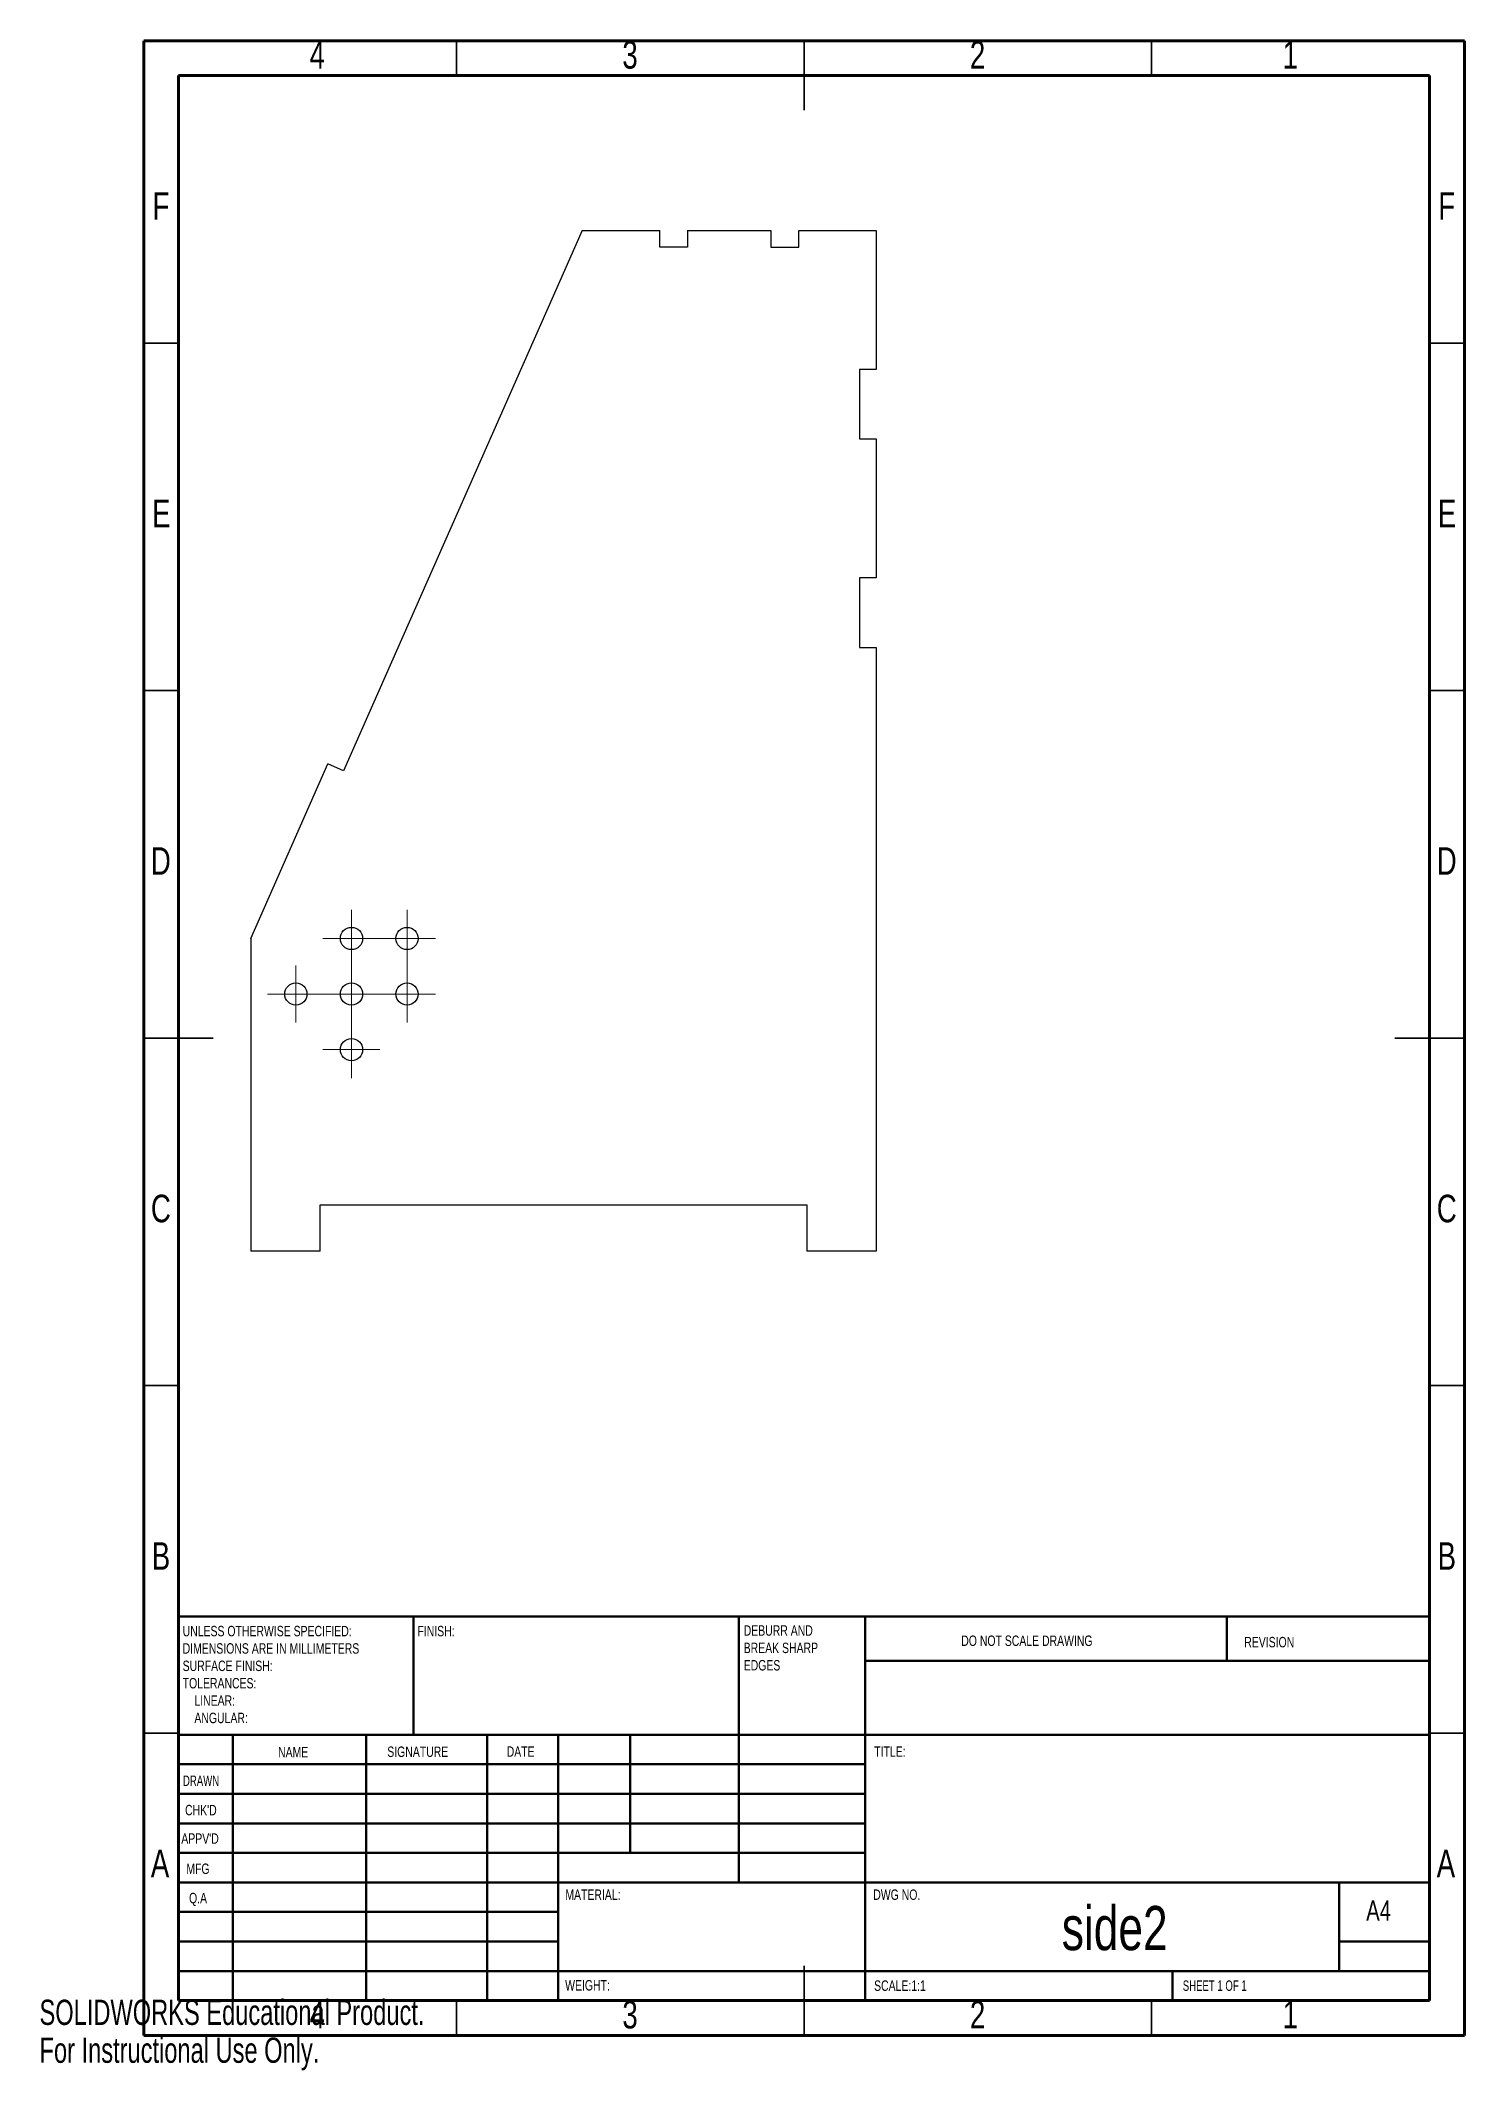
# Model space of a CAD drawing. Header units: millimetres. Extents: x 0 to 205, y 0 to 292.
import ezdxf

# ---------------------------------------------------------------- set-up
doc = ezdxf.new("R2010")
doc.units = ezdxf.units.MM
doc.styles.add('SLDTEXTSTYLE0', font='TXT', dxfattribs={"width": 0.75})
doc.styles.add('SLDTEXTSTYLE1', font='TXT', dxfattribs={"width": 0.686449})
doc.styles.add('SLDTEXTSTYLE2', font='TXT', dxfattribs={"width": 0.6875})
doc.styles.add('SLDTEXTSTYLE3', font='TXT', dxfattribs={"width": 0.7})

# ---------------------------------------------------------------- blocks, each defined once
blk = doc.blocks.new('SW_NOTE_0')
at = {"color": 0, "linetype": 'Continuous', "lineweight": 0, "char_height": 1.5, "attachment_point": 1, "style": 'SLDTEXTSTYLE0'}
for s, insert in [('UNLESS OTHERWISE SPECIFIED:', (0, 1.93)), ('DIMENSIONS ARE IN MILLIMETERS', (0, -0.57)), ('TOLERANCES:', (0, -5.57)), ('SURFACE FINISH:', (0, -3.07)), ('LINEAR:', (1.69, -8.07)), ('ANGULAR:', (1.69, -10.57))]:
    blk.add_mtext(s, dxfattribs=dict(at, insert=insert))
blk = doc.blocks.new('SW_NOTE_1')
at = {"color": 0, "linetype": 'Continuous', "lineweight": 0, "char_height": 1.5, "attachment_point": 1, "style": 'SLDTEXTSTYLE0'}
for s, insert in [('DEBURR AND', (0, 1.93)), ('BREAK SHARP', (0, -0.57)), ('EDGES', (0, -3.07))]:
    blk.add_mtext(s, dxfattribs=dict(at, insert=insert))
blk = doc.blocks.new('SW_CENTERMARKSYMBOL_0')
at = {"color": 0, "linetype": 'Continuous', "lineweight": 0}
for p, q in [((0, 2.5), (0, 4.1)), ((-2.5, 0), (-4.1, 0)), ((0, 0), (-2.5, 0)), ((0, 0), (0, 2.5)), ((0, 0), (0, -2.5)), ((0, 0), (2.5, 0)), ((2.5, 0), (4.1, 0)), ((0, -2.5), (0, -4.1))]:
    blk.add_line(p, q, dxfattribs=at)
blk = doc.blocks.new('SW_CENTERMARKSYMBOL_1')
at = {"color": 0, "linetype": 'Continuous', "lineweight": 0}
for p, q in [((0, 2.5), (0, 4.1)), ((-2.5, 0), (-4.1, 0)), ((0, 0), (-2.5, 0)), ((0, 0), (0, 2.5)), ((0, 0), (0, -2.5)), ((0, 0), (2.5, 0)), ((2.5, 0), (4.1, 0)), ((0, -2.5), (0, -4.1))]:
    blk.add_line(p, q, dxfattribs=at)
blk = doc.blocks.new('SW_CENTERMARKSYMBOL_2')
at = {"color": 0, "linetype": 'Continuous', "lineweight": 0}
for p, q in [((0, 2.5), (0, 4.1)), ((-2.5, 0), (-4.1, 0)), ((0, 0), (-2.5, 0)), ((0, 0), (0, 2.5)), ((0, 0), (0, -2.5)), ((0, 0), (2.5, 0)), ((2.5, 0), (4.1, 0)), ((0, -2.5), (0, -4.1))]:
    blk.add_line(p, q, dxfattribs=at)
blk = doc.blocks.new('SW_CENTERMARKSYMBOL_3')
at = {"color": 0, "linetype": 'Continuous', "lineweight": 0}
for p, q in [((0, 2.5), (0, 4.1)), ((-2.5, 0), (-4.1, 0)), ((0, 0), (-2.5, 0)), ((0, 0), (0, 2.5)), ((0, 0), (0, -2.5)), ((0, 0), (2.5, 0)), ((2.5, 0), (4.1, 0)), ((0, -2.5), (0, -4.1))]:
    blk.add_line(p, q, dxfattribs=at)
blk = doc.blocks.new('SW_CENTERMARKSYMBOL_4')
at = {"color": 0, "linetype": 'Continuous', "lineweight": 0}
for p, q in [((0, 2.5), (0, 4.1)), ((-2.5, 0), (-4.1, 0)), ((0, 0), (-2.5, 0)), ((0, 0), (0, 2.5)), ((0, 0), (0, -2.5)), ((0, 0), (2.5, 0)), ((2.5, 0), (4.1, 0)), ((0, -2.5), (0, -4.1))]:
    blk.add_line(p, q, dxfattribs=at)
blk = doc.blocks.new('SW_CENTERMARKSYMBOL_5')
at = {"color": 0, "linetype": 'Continuous', "lineweight": 0}
for p, q in [((0, 2.5), (0, 4.1)), ((-2.5, 0), (-4.1, 0)), ((0, 0), (-2.5, 0)), ((0, 0), (0, 2.5)), ((0, 0), (0, -2.5)), ((0, 0), (2.5, 0)), ((2.5, 0), (4.1, 0)), ((0, -2.5), (0, -4.1))]:
    blk.add_line(p, q, dxfattribs=at)

msp = doc.modelspace()

# ---------------------------------------------------------------- linework, layer by layer
at = {"color": 7, "linetype": 'Continuous', "lineweight": 70}
for p, q in [((15, 5), (15, 292)), ((15, 292), (205, 292)), ((205, 292), (205, 5)), ((20, 10), (20, 287)), ((20, 287), (200, 287)), ((200, 287), (200, 10)), ((200, 10), (20, 10)), ((205, 5), (15, 5))]:
    msp.add_line(p, q, dxfattribs=at)
at = {"color": 7, "linetype": 'Continuous', "lineweight": 35}
for p, q in [((60, 287), (60, 292)), ((110, 292), (110, 282)), ((110, 287), (110, 292)), ((160, 287), (160, 292)), ((20, 248.5), (15, 248.5)), ((200, 248.5), (205, 248.5)), ((20, 198.5), (15, 198.5)), ((200, 198.5), (205, 198.5)), ((15, 148.5), (25, 148.5)), ((20, 148.5), (15, 148.5)), ((205, 148.5), (195, 148.5)), ((200, 148.5), (205, 148.5)), ((20, 98.5), (15, 98.5)), ((200, 98.5), (205, 98.5)), ((20, 48.5), (15, 48.5)), ((200, 48.5), (205, 48.5)), ((110, 5), (110, 15)), ((60, 10), (60, 5)), ((110, 10), (110, 5)), ((160, 10), (160, 5))]:
    msp.add_line(p, q, dxfattribs=at)
at = {"color": 7, "linetype": 'Continuous', "lineweight": 25}
for p, q in [((78.08, 264.7), (43.73, 186.95)), ((78.08, 264.7), (89.23, 264.7)), ((89.23, 262.3), (89.23, 264.7)), ((93.23, 264.7), (93.23, 262.3)), ((93.23, 264.7), (105.23, 264.7)), ((105.23, 264.7), (105.23, 262.3)), ((109.23, 262.3), (109.23, 264.7)), ((109.23, 264.7), (120.38, 264.7)), ((120.38, 264.7), (120.38, 244.7)), ((93.23, 262.3), (89.23, 262.3)), ((105.23, 262.3), (109.23, 262.3)), ((120.38, 244.7), (117.98, 244.7)), ((117.98, 244.7), (117.98, 234.7)), ((117.98, 234.7), (120.38, 234.7)), ((120.38, 234.7), (120.38, 214.7)), ((120.38, 214.7), (117.98, 214.7)), ((117.98, 214.7), (117.98, 204.7)), ((117.98, 204.7), (120.38, 204.7)), ((120.38, 204.7), (120.38, 117.83)), ((30.38, 162.83), (41.47, 187.94)), ((43.73, 186.95), (41.47, 187.94)), ((30.38, 162.83), (30.38, 117.83)), ((40.38, 124.5), (110.38, 124.5)), ((40.38, 117.83), (40.38, 124.5)), ((110.38, 124.5), (110.38, 117.83)), ((40.38, 117.83), (30.38, 117.83)), ((120.38, 117.83), (110.38, 117.83))]:
    msp.add_line(p, q, dxfattribs=at)
at = {"color": 7, "linetype": 'Continuous', "lineweight": 50}
for p, q in [((20, 65.25), (200, 65.25)), ((20, 65.25), (20, 10)), ((53.8, 48.25), (53.8, 65.25)), ((100.6, 65.25), (100.6, 27)), ((118.8, 65.25), (118.8, 10)), ((170.8, 58.88), (170.8, 65.25)), ((200, 58.88), (118.8, 58.88)), ((200, 48.25), (20, 48.25)), ((27.8, 48.25), (27.8, 10)), ((46.99, 48.25), (46.99, 10)), ((64.4, 48.25), (64.4, 10)), ((74.6, 10), (74.6, 48.25)), ((85, 31.25), (85, 48.25)), ((118.8, 44), (20, 44)), ((118.8, 39.75), (20, 39.75)), ((118.8, 35.5), (20, 35.5)), ((118.8, 31.25), (20, 31.25)), ((74.6, 27), (20, 27)), ((74.6, 27), (200, 27)), ((187, 14.25), (187, 27)), ((74.6, 22.75), (20, 22.75)), ((74.6, 18.5), (20, 18.5)), ((200, 18.5), (187, 18.5)), ((20, 14.25), (200, 14.25)), ((163, 10), (163, 14.25))]:
    msp.add_line(p, q, dxfattribs=at)
at = {"color": 7, "linetype": 'Continuous', "lineweight": 25}
for centre in [(44.88, 162.83), (52.88, 162.83), (36.88, 154.83), (44.88, 154.83), (52.88, 154.83), (44.88, 146.83)]:
    msp.add_circle(centre, 1.6, dxfattribs=at)

# ---------------------------------------------------------------- block references
at = {"color": 7, "linetype": 'Continuous', "lineweight": 0}
for name, p in [('SW_CENTERMARKSYMBOL_1', (44.88, 162.83)), ('SW_CENTERMARKSYMBOL_0', (52.88, 162.83)), ('SW_CENTERMARKSYMBOL_2', (36.88, 154.83)), ('SW_CENTERMARKSYMBOL_5', (44.88, 154.83)), ('SW_CENTERMARKSYMBOL_3', (52.88, 154.83)), ('SW_CENTERMARKSYMBOL_4', (44.88, 146.83)), ('SW_NOTE_0', (20.59, 61.99)), ('SW_NOTE_1', (101.31, 62.07))]:
    msp.add_blockref(name, p, dxfattribs=at)

# ---------------------------------------------------------------- texts
for s, insert, char_height, attachment_point, style in [('4', (39.96, 291.96), 3.97, 2, 'SLDTEXTSTYLE0'), ('3', (84.96, 291.96), 3.97, 2, 'SLDTEXTSTYLE0'), ('2', (134.96, 291.96), 3.97, 2, 'SLDTEXTSTYLE0'), ('1', (179.96, 291.96), 3.97, 2, 'SLDTEXTSTYLE0'), ('F', (17.46, 270.21), 3.97, 2, 'SLDTEXTSTYLE0'), ('F', (202.46, 270.21), 3.97, 2, 'SLDTEXTSTYLE0'), ('E', (17.51, 225.96), 3.97, 2, 'SLDTEXTSTYLE0'), ('E', (202.51, 225.96), 3.97, 2, 'SLDTEXTSTYLE0'), ('D', (17.45, 175.96), 3.97, 2, 'SLDTEXTSTYLE0'), ('D', (202.45, 175.96), 3.97, 2, 'SLDTEXTSTYLE0'), ('C', (17.46, 125.96), 3.97, 2, 'SLDTEXTSTYLE0'), ('C', (202.46, 125.96), 3.97, 2, 'SLDTEXTSTYLE0'), ('B', (17.47, 75.96), 3.97, 2, 'SLDTEXTSTYLE0'), ('B', (202.47, 75.96), 3.97, 2, 'SLDTEXTSTYLE0'), ('FINISH:', (54.37, 63.92), 1.5, 1, 'SLDTEXTSTYLE0'), ('DO NOT SCALE DRAWING', (132.61, 62.53), 1.5, 1, 'SLDTEXTSTYLE0'), ('REVISION', (173.33, 62.33), 1.5, 1, 'SLDTEXTSTYLE0'), ('NAME', (34.32, 46.5), 1.5, 1, 'SLDTEXTSTYLE0'), ('SIGNATURE', (50.03, 46.56), 1.5, 1, 'SLDTEXTSTYLE0'), ('DATE', (67.21, 46.58), 1.5, 1, 'SLDTEXTSTYLE0'), ('TITLE:', (120.09, 46.58), 1.5, 1, 'SLDTEXTSTYLE0'), ('DRAWN', (20.64, 42.38), 1.5, 1, 'SLDTEXTSTYLE1'), ("CHK'D", (20.94, 38.16), 1.5, 1, 'SLDTEXTSTYLE0'), ("APPV'D", (20.4, 34.07), 1.5, 1, 'SLDTEXTSTYLE0'), ('A', (17.34, 31.71), 3.97, 2, 'SLDTEXTSTYLE0'), ('MFG', (21.12, 29.72), 1.5, 1, 'SLDTEXTSTYLE0'), ('A', (202.34, 31.71), 3.97, 2, 'SLDTEXTSTYLE0'), ('Q.A', (21.51, 25.5), 1.5, 1, 'SLDTEXTSTYLE0'), ('MATERIAL:', (75.65, 25.99), 1.5, 1, 'SLDTEXTSTYLE0'), ('DWG NO.', (119.95, 25.99), 1.5, 1, 'SLDTEXTSTYLE0'), ('side2', (154.69, 23.61), 6.35, 2, 'SLDTEXTSTYLE0'), ('A4', (190.87, 24.41), 2.91, 1, 'SLDTEXTSTYLE0'), ('WEIGHT:', (75.62, 12.95), 1.499, 1, 'SLDTEXTSTYLE0'), ('SCALE:1:1', (120.07, 12.9), 1.5, 1, 'SLDTEXTSTYLE0'), ('SHEET 1 OF 1', (164.48, 12.9), 1.5, 1, 'SLDTEXTSTYLE2'), ('4', (39.96, 9.96), 3.97, 2, 'SLDTEXTSTYLE0'), ('3', (84.96, 9.96), 3.97, 2, 'SLDTEXTSTYLE0'), ('2', (134.96, 9.96), 3.97, 2, 'SLDTEXTSTYLE0'), ('1', (179.96, 9.96), 3.97, 2, 'SLDTEXTSTYLE0')]:
    msp.add_mtext(s, dxfattribs=dict(at, insert=insert, char_height=char_height, attachment_point=attachment_point, style=style))
at = {"color": 7, "linetype": 'Continuous', "char_height": 3.633, "attachment_point": 1, "style": 'SLDTEXTSTYLE3'}
for s, insert in [('SOLIDWORKS Educational Product.', (0, 10.13)), ('For Instructional Use Only.', (0, 4.68))]:
    msp.add_mtext(s, dxfattribs=dict(at, insert=insert))

doc.saveas('drawing.dxf')
